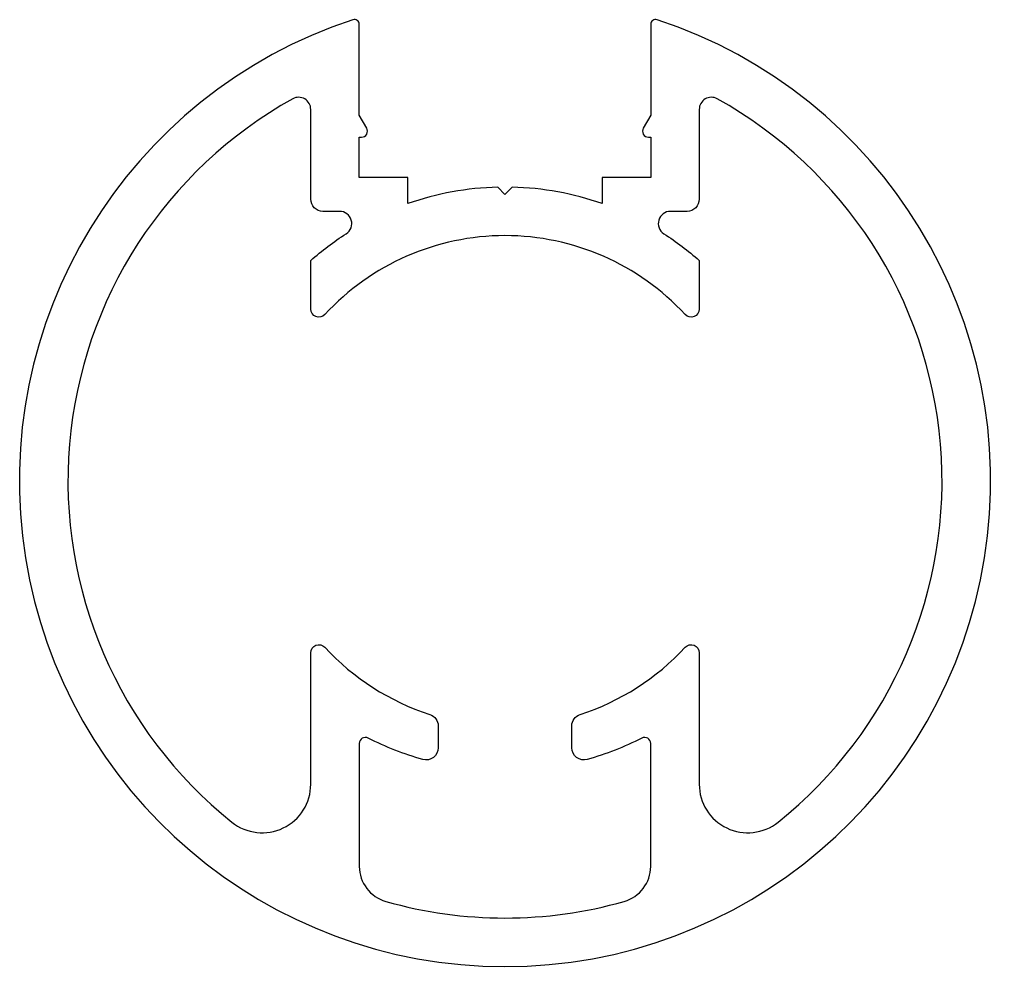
# Model space of a CAD drawing. Extents: x 683.7 to 723.7, y 484.3 to 523.3.
import ezdxf

# ---------------------------------------------------------------- set-up
doc = ezdxf.new("R2010")
doc.units = 0
doc.layers.get('0').update_dxf_attribs({"linetype": 'CONTINUOUS'})

msp = doc.modelspace()

# ---------------------------------------------------------------- linework, layer by layer
at = {"color": 0}
for points in [[(697.704, 516.816), (697.704, 518.471), (697.791, 518.471, 0.57735), (698.007, 518.846), (697.704, 519.371), (697.704, 523.12, 0.510889), (697.441, 523.31, 6.226493), (709.967, 523.31, 0.510889), (709.704, 523.12), (709.704, 519.371), (709.401, 518.846, 0.57735), (709.617, 518.471), (709.704, 518.471), (709.704, 516.816), (707.704, 516.816), (707.704, 515.735, 0.078264), (704, 516.412), (703.704, 516.116), (703.408, 516.412, 0.078264), (699.704, 515.735), (699.704, 516.816)], [(711.704, 515.916, -0.414214), (711.204, 515.416), (710.516, 515.416, 0.748602), (710.246, 514.495, -0.037816), (711.704, 513.394), (711.704, 511.392, -0.682745), (711.126, 511.166, 0.43785), (696.282, 511.166, -0.682745), (695.704, 511.392), (695.704, 513.394, -0.037816), (697.163, 514.495, 0.748602), (696.892, 515.416), (696.204, 515.416, -0.414214), (695.704, 515.916), (695.704, 519.613, 0.57189), (694.961, 520.05, 0.533157), (692.454, 490.264, 0.629016), (695.704, 491.826), (695.704, 492.716), (695.704, 497.239, -0.682745), (696.282, 497.465, 0.129157), (700.607, 494.702, -0.325621), (700.954, 494.226), (700.954, 493.323, -0.497687), (700.318, 492.842, -0.048807), (698.068, 493.725, 0.560099), (697.704, 493.502), (697.704, 488.441, 0.335437), (698.795, 486.998, 0.138998), (708.613, 486.998, 0.335437), (709.704, 488.441), (709.704, 493.502, 0.560099), (709.341, 493.725, -0.048807), (707.091, 492.842, -0.497687), (706.454, 493.323), (706.454, 494.226, -0.325621), (706.801, 494.702, 0.129157), (711.126, 497.465, -0.682745), (711.704, 497.239), (711.704, 492.716), (711.704, 491.826, 0.629016), (714.954, 490.264, 0.533157), (712.447, 520.05, 0.57189), (711.704, 519.613)]]:
    msp.add_lwpolyline(points, format="xyb", close=True, dxfattribs=at)

doc.saveas('drawing.dxf')
